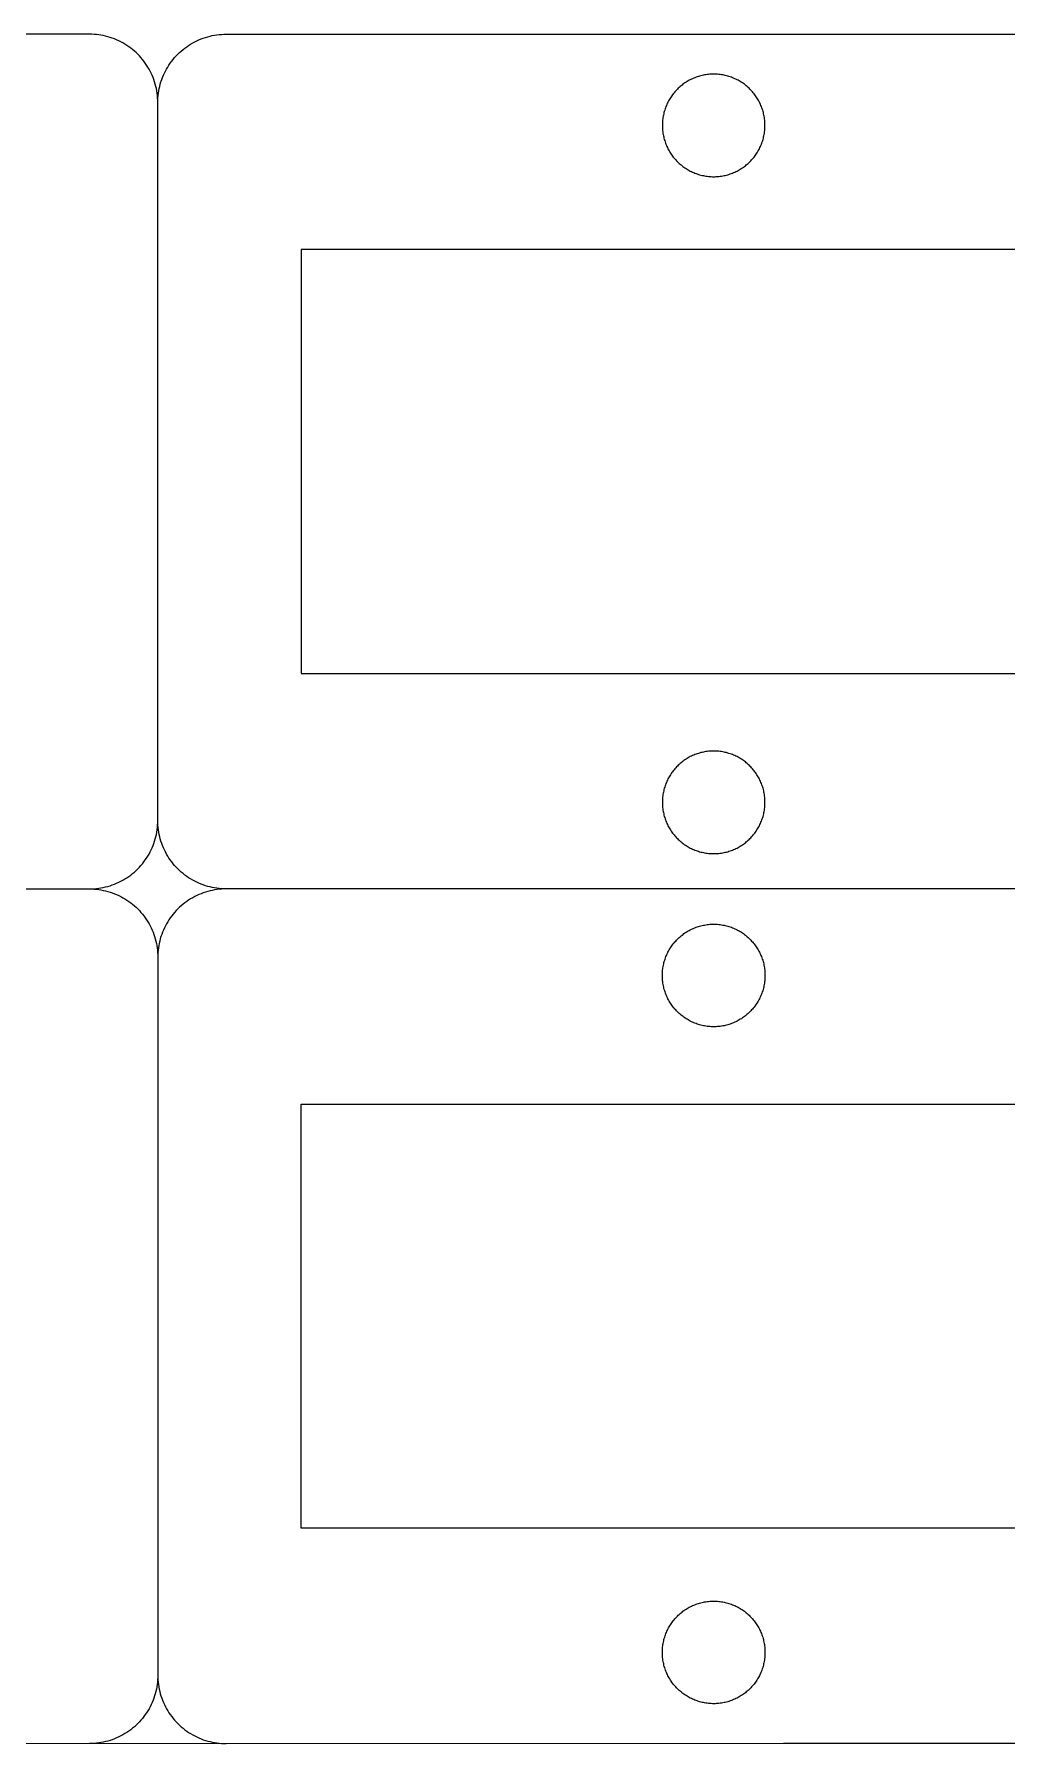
# Model space of a CAD drawing. Header units: millimetres. Extents: x -87 to 69, y -57 to 280.
# Drawn here: x -11.7 to 16.7, y 86.6 to 136.6 of the extents above; entities that cross this region are included whole.
import ezdxf

# ---------------------------------------------------------------- set-up
doc = ezdxf.new("R2010")
doc.units = ezdxf.units.MM
doc.header["$MEASUREMENT"] = 0
doc.layers.add('Predeterminado', color=18, linetype='Continuous', true_color=0x000000)

msp = doc.modelspace()

# ---------------------------------------------------------------- linework, layer by layer
at = {"layer": 'Predeterminado', "lineweight": 9}
for points in [[(-10.102, 136.619), (-37.488, 136.619)], [(-8.102, 134.619), (-8.103, 134.687), (-8.106, 134.755), (-8.112, 134.823), (-8.12, 134.891), (-8.131, 134.959), (-8.144, 135.026), (-8.159, 135.092), (-8.176, 135.158), (-8.195, 135.224), (-8.217, 135.289), (-8.241, 135.353), (-8.267, 135.416), (-8.296, 135.478), (-8.326, 135.539), (-8.358, 135.599), (-8.393, 135.658), (-8.429, 135.716), (-8.468, 135.772), (-8.508, 135.827), (-8.55, 135.881), (-8.594, 135.933), (-8.64, 135.984), (-8.687, 136.033), (-8.737, 136.081), (-8.787, 136.126), (-8.84, 136.17), (-8.893, 136.213), (-8.948, 136.253), (-9.005, 136.291), (-9.063, 136.328), (-9.121, 136.362), (-9.182, 136.395), (-9.243, 136.425), (-9.305, 136.453), (-9.368, 136.479), (-9.432, 136.503), (-9.497, 136.525), (-9.562, 136.545), (-9.628, 136.562), (-9.695, 136.577), (-9.762, 136.59), (-9.829, 136.6), (-9.897, 136.608), (-9.965, 136.614), (-10.033, 136.618), (-10.102, 136.619)], [(-8.102, 134.619), (-8.101, 134.687), (-8.097, 134.755), (-8.091, 134.823), (-8.083, 134.891), (-8.073, 134.959), (-8.06, 135.026), (-8.045, 135.092), (-8.028, 135.158), (-8.008, 135.224), (-7.986, 135.289), (-7.962, 135.353), (-7.936, 135.416), (-7.908, 135.478), (-7.877, 135.539), (-7.845, 135.599), (-7.811, 135.658), (-7.774, 135.716), (-7.736, 135.772), (-7.695, 135.827), (-7.653, 135.881), (-7.609, 135.933), (-7.563, 135.984), (-7.516, 136.033), (-7.467, 136.081), (-7.416, 136.126), (-7.364, 136.17), (-7.31, 136.213), (-7.255, 136.253), (-7.199, 136.291), (-7.141, 136.328), (-7.082, 136.362), (-7.022, 136.395), (-6.961, 136.425), (-6.899, 136.453), (-6.835, 136.479), (-6.771, 136.503), (-6.707, 136.525), (-6.641, 136.545), (-6.575, 136.562), (-6.509, 136.577), (-6.442, 136.59), (-6.374, 136.6), (-6.306, 136.608), (-6.238, 136.614), (-6.17, 136.618), (-6.102, 136.619)], [(-6.102, 136.619), (21.284, 136.619)], [(-8.102, 113.619), (-8.102, 134.619)], [(19.091, 126.619), (19.091, 130.319), (19.09, 130.319), (-3.909, 130.319), (-3.909, 130.318), (-3.909, 117.919), (-3.908, 117.919), (19.091, 117.919), (19.091, 117.919), (19.091, 121.619)], [(-10.102, 111.619), (-10.033, 111.62), (-9.965, 111.624), (-9.897, 111.629), (-9.829, 111.638), (-9.762, 111.648), (-9.695, 111.661), (-9.628, 111.676), (-9.562, 111.693), (-9.497, 111.713), (-9.432, 111.734), (-9.368, 111.758), (-9.305, 111.784), (-9.243, 111.813), (-9.182, 111.843), (-9.121, 111.876), (-9.063, 111.91), (-9.005, 111.947), (-8.948, 111.985), (-8.893, 112.025), (-8.84, 112.067), (-8.787, 112.111), (-8.737, 112.157), (-8.687, 112.205), (-8.64, 112.254), (-8.594, 112.304), (-8.55, 112.357), (-8.508, 112.41), (-8.468, 112.466), (-8.429, 112.522), (-8.393, 112.58), (-8.358, 112.639), (-8.326, 112.699), (-8.296, 112.76), (-8.267, 112.822), (-8.241, 112.885), (-8.217, 112.949), (-8.195, 113.014), (-8.176, 113.079), (-8.159, 113.145), (-8.144, 113.212), (-8.131, 113.279), (-8.12, 113.347), (-8.112, 113.414), (-8.106, 113.482), (-8.103, 113.551), (-8.102, 113.619)], [(-6.102, 111.619), (-6.17, 111.62), (-6.238, 111.624), (-6.306, 111.629), (-6.374, 111.638), (-6.442, 111.648), (-6.509, 111.661), (-6.575, 111.676), (-6.641, 111.693), (-6.707, 111.713), (-6.771, 111.734), (-6.835, 111.758), (-6.899, 111.784), (-6.961, 111.813), (-7.022, 111.843), (-7.082, 111.876), (-7.141, 111.91), (-7.199, 111.947), (-7.255, 111.985), (-7.31, 112.025), (-7.364, 112.067), (-7.416, 112.111), (-7.467, 112.157), (-7.516, 112.205), (-7.563, 112.254), (-7.609, 112.304), (-7.653, 112.357), (-7.695, 112.41), (-7.736, 112.466), (-7.774, 112.522), (-7.811, 112.58), (-7.845, 112.639), (-7.877, 112.699), (-7.908, 112.76), (-7.936, 112.822), (-7.962, 112.885), (-7.986, 112.949), (-8.008, 113.014), (-8.028, 113.079), (-8.045, 113.145), (-8.06, 113.212), (-8.073, 113.279), (-8.083, 113.347), (-8.091, 113.414), (-8.097, 113.482), (-8.101, 113.551), (-8.102, 113.619)], [(-37.488, 111.619), (-10.102, 111.619)], [(-10.102, 111.619), (-10.033, 111.618), (-9.965, 111.614), (-9.897, 111.608), (-9.829, 111.6), (-9.762, 111.59), (-9.695, 111.577), (-9.628, 111.562), (-9.562, 111.545), (-9.497, 111.525), (-9.432, 111.503), (-9.368, 111.479), (-9.305, 111.453), (-9.243, 111.425), (-9.182, 111.395), (-9.121, 111.362), (-9.063, 111.328), (-9.005, 111.291), (-8.948, 111.253), (-8.893, 111.213), (-8.84, 111.17), (-8.787, 111.126), (-8.737, 111.081), (-8.687, 111.033), (-8.64, 110.984), (-8.594, 110.933), (-8.55, 110.881), (-8.508, 110.827), (-8.468, 110.772), (-8.429, 110.716), (-8.393, 110.658), (-8.358, 110.599), (-8.326, 110.539), (-8.296, 110.478), (-8.267, 110.416), (-8.241, 110.353), (-8.217, 110.289), (-8.195, 110.224), (-8.176, 110.158), (-8.159, 110.092), (-8.144, 110.026), (-8.131, 109.959), (-8.12, 109.891), (-8.112, 109.823), (-8.106, 109.755), (-8.103, 109.687), (-8.102, 109.619)], [(-6.102, 111.619), (-6.17, 111.618), (-6.238, 111.614), (-6.306, 111.608), (-6.374, 111.6), (-6.442, 111.59), (-6.509, 111.577), (-6.575, 111.562), (-6.641, 111.545), (-6.707, 111.525), (-6.771, 111.503), (-6.835, 111.479), (-6.899, 111.453), (-6.961, 111.425), (-7.022, 111.395), (-7.082, 111.362), (-7.141, 111.328), (-7.199, 111.291), (-7.255, 111.253), (-7.31, 111.213), (-7.364, 111.17), (-7.416, 111.126), (-7.467, 111.081), (-7.516, 111.033), (-7.563, 110.984), (-7.609, 110.933), (-7.653, 110.881), (-7.695, 110.827), (-7.736, 110.772), (-7.774, 110.716), (-7.811, 110.658), (-7.845, 110.599), (-7.877, 110.539), (-7.908, 110.478), (-7.936, 110.416), (-7.962, 110.353), (-7.986, 110.289), (-8.008, 110.224), (-8.028, 110.158), (-8.045, 110.092), (-8.06, 110.026), (-8.073, 109.959), (-8.083, 109.891), (-8.091, 109.823), (-8.097, 109.755), (-8.101, 109.687), (-8.102, 109.619)], [(21.284, 111.619), (-6.102, 111.619)], [(-8.102, 109.619), (-8.102, 88.619)], [(19.091, 96.619), (19.091, 92.919), (19.09, 92.919), (-3.909, 92.919), (-3.909, 92.92), (-3.909, 105.319), (-3.908, 105.319), (19.091, 105.319), (19.091, 105.319), (19.091, 101.619)], [(-8.102, 88.619), (-8.103, 88.551), (-8.106, 88.482), (-8.112, 88.414), (-8.12, 88.347), (-8.131, 88.279), (-8.144, 88.212), (-8.159, 88.145), (-8.176, 88.079), (-8.195, 88.014), (-8.217, 87.949), (-8.241, 87.885), (-8.267, 87.822), (-8.296, 87.76), (-8.326, 87.699), (-8.358, 87.639), (-8.393, 87.58), (-8.429, 87.522), (-8.468, 87.466), (-8.508, 87.41), (-8.55, 87.357), (-8.594, 87.304), (-8.64, 87.254), (-8.687, 87.205), (-8.737, 87.157), (-8.787, 87.111), (-8.84, 87.067), (-8.893, 87.025), (-8.948, 86.985), (-9.005, 86.947), (-9.063, 86.91), (-9.121, 86.876), (-9.182, 86.843), (-9.243, 86.813), (-9.305, 86.784), (-9.368, 86.758), (-9.432, 86.734), (-9.497, 86.713), (-9.562, 86.693), (-9.628, 86.676), (-9.695, 86.661), (-9.762, 86.648), (-9.829, 86.638), (-9.897, 86.629), (-9.965, 86.624), (-10.033, 86.62), (-10.102, 86.619)], [(-8.102, 88.619), (-8.101, 88.551), (-8.097, 88.482), (-8.091, 88.414), (-8.083, 88.347), (-8.073, 88.279), (-8.06, 88.212), (-8.045, 88.145), (-8.028, 88.079), (-8.008, 88.014), (-7.986, 87.949), (-7.962, 87.885), (-7.936, 87.822), (-7.908, 87.76), (-7.877, 87.699), (-7.845, 87.639), (-7.811, 87.58), (-7.774, 87.522), (-7.736, 87.466), (-7.695, 87.41), (-7.653, 87.357), (-7.609, 87.304), (-7.563, 87.254), (-7.516, 87.205), (-7.467, 87.157), (-7.416, 87.111), (-7.364, 87.067), (-7.31, 87.025), (-7.255, 86.985), (-7.199, 86.947), (-7.141, 86.91), (-7.082, 86.876), (-7.022, 86.843), (-6.961, 86.813), (-6.899, 86.784), (-6.835, 86.758), (-6.771, 86.734), (-6.707, 86.713), (-6.641, 86.693), (-6.575, 86.676), (-6.509, 86.661), (-6.442, 86.648), (-6.374, 86.638), (-6.306, 86.629), (-6.238, 86.624), (-6.17, 86.62), (-6.102, 86.619)], [(21.284, 86.619), (21.281, 86.619), (21.271, 86.619), (21.233, 86.619), (21.081, 86.619), (20.487, 86.619), (18.234, 86.619), (10.191, 86.618), (-14.216, 86.616), (-38.622, 86.614), (-46.665, 86.613), (-48.918, 86.613), (-49.512, 86.613), (-49.664, 86.613), (-49.703, 86.613), (-49.712, 86.613), (-49.716, 86.613)]]:
    msp.add_lwpolyline(points, dxfattribs=at)
for points in [[(8.149, 132.451), (8.188, 132.451), (8.226, 132.453), (8.264, 132.455), (8.302, 132.459), (8.34, 132.463), (8.377, 132.468), (8.414, 132.474), (8.451, 132.481), (8.488, 132.489), (8.524, 132.498), (8.559, 132.508), (8.595, 132.518), (8.63, 132.53), (8.665, 132.542), (8.699, 132.555), (8.733, 132.569), (8.766, 132.583), (8.799, 132.599), (8.832, 132.615), (8.864, 132.632), (8.895, 132.65), (8.927, 132.668), (8.957, 132.687), (8.987, 132.707), (9.017, 132.728), (9.046, 132.749), (9.075, 132.771), (9.103, 132.793), (9.13, 132.817), (9.157, 132.841), (9.184, 132.865), (9.209, 132.89), (9.235, 132.916), (9.259, 132.942), (9.283, 132.969), (9.306, 132.997), (9.329, 133.025), (9.351, 133.053), (9.372, 133.083), (9.393, 133.112), (9.413, 133.142), (9.432, 133.173), (9.45, 133.204), (9.468, 133.236), (9.485, 133.268), (9.501, 133.301), (9.516, 133.334), (9.531, 133.367), (9.545, 133.401), (9.558, 133.435), (9.57, 133.47), (9.581, 133.505), (9.592, 133.54), (9.602, 133.576), (9.61, 133.612), (9.618, 133.649), (9.625, 133.685), (9.632, 133.723), (9.637, 133.76), (9.641, 133.798), (9.645, 133.836), (9.647, 133.874), (9.648, 133.912), (9.649, 133.951), (9.648, 133.99), (9.647, 134.028), (9.645, 134.066), (9.641, 134.104), (9.637, 134.142), (9.632, 134.179), (9.625, 134.217), (9.618, 134.253), (9.61, 134.29), (9.602, 134.326), (9.592, 134.362), (9.581, 134.397), (9.57, 134.432), (9.558, 134.467), (9.545, 134.501), (9.531, 134.535), (9.516, 134.568), (9.501, 134.601), (9.485, 134.634), (9.468, 134.666), (9.45, 134.698), (9.432, 134.729), (9.413, 134.759), (9.393, 134.79), (9.372, 134.819), (9.351, 134.848), (9.329, 134.877), (9.306, 134.905), (9.283, 134.933), (9.259, 134.96), (9.235, 134.986), (9.209, 135.012), (9.184, 135.037), (9.157, 135.061), (9.13, 135.085), (9.103, 135.108), (9.075, 135.131), (9.046, 135.153), (9.017, 135.174), (8.987, 135.195), (8.957, 135.215), (8.927, 135.234), (8.895, 135.252), (8.864, 135.27), (8.832, 135.287), (8.799, 135.303), (8.766, 135.318), (8.733, 135.333), (8.699, 135.347), (8.665, 135.36), (8.63, 135.372), (8.595, 135.384), (8.559, 135.394), (8.524, 135.404), (8.488, 135.413), (8.451, 135.421), (8.414, 135.428), (8.377, 135.434), (8.34, 135.439), (8.302, 135.443), (8.264, 135.447), (8.226, 135.449), (8.188, 135.451), (8.149, 135.451), (8.11, 135.451), (8.072, 135.449), (8.033, 135.447), (7.995, 135.443), (7.958, 135.439), (7.92, 135.434), (7.883, 135.428), (7.847, 135.421), (7.81, 135.413), (7.774, 135.404), (7.738, 135.394), (7.703, 135.384), (7.668, 135.372), (7.633, 135.36), (7.599, 135.347), (7.565, 135.333), (7.532, 135.318), (7.498, 135.303), (7.466, 135.287), (7.434, 135.27), (7.402, 135.252), (7.371, 135.234), (7.34, 135.215), (7.31, 135.195), (7.28, 135.174), (7.251, 135.153), (7.223, 135.131), (7.195, 135.108), (7.167, 135.085), (7.14, 135.061), (7.114, 135.037), (7.088, 135.012), (7.063, 134.986), (7.038, 134.96), (7.015, 134.933), (6.991, 134.905), (6.969, 134.877), (6.947, 134.848), (6.926, 134.819), (6.905, 134.79), (6.885, 134.759), (6.866, 134.729), (6.848, 134.698), (6.83, 134.666), (6.813, 134.634), (6.797, 134.601), (6.781, 134.568), (6.767, 134.535), (6.753, 134.501), (6.74, 134.467), (6.728, 134.432), (6.716, 134.397), (6.706, 134.362), (6.696, 134.326), (6.687, 134.29), (6.679, 134.253), (6.672, 134.217), (6.666, 134.179), (6.661, 134.142), (6.657, 134.104), (6.653, 134.066), (6.651, 134.028), (6.649, 133.99), (6.649, 133.951), (6.649, 133.912), (6.651, 133.874), (6.653, 133.836), (6.657, 133.798), (6.661, 133.76), (6.666, 133.723), (6.672, 133.685), (6.679, 133.649), (6.687, 133.612), (6.696, 133.576), (6.706, 133.54), (6.716, 133.505), (6.728, 133.47), (6.74, 133.435), (6.753, 133.401), (6.767, 133.367), (6.781, 133.334), (6.797, 133.301), (6.813, 133.268), (6.83, 133.236), (6.848, 133.204), (6.866, 133.173), (6.885, 133.142), (6.905, 133.112), (6.926, 133.083), (6.947, 133.053), (6.969, 133.025), (6.991, 132.997), (7.015, 132.969), (7.038, 132.942), (7.063, 132.916), (7.088, 132.89), (7.114, 132.865), (7.14, 132.841), (7.167, 132.817), (7.195, 132.793), (7.223, 132.771), (7.251, 132.749), (7.28, 132.728), (7.31, 132.707), (7.34, 132.687), (7.371, 132.668), (7.402, 132.65), (7.434, 132.632), (7.466, 132.615), (7.498, 132.599), (7.532, 132.583), (7.565, 132.569), (7.599, 132.555), (7.633, 132.542), (7.668, 132.53), (7.703, 132.518), (7.738, 132.508), (7.774, 132.498), (7.81, 132.489), (7.847, 132.481), (7.883, 132.474), (7.92, 132.468), (7.958, 132.463), (7.995, 132.459), (8.033, 132.455), (8.072, 132.453), (8.11, 132.451)], [(8.149, 112.651), (8.188, 112.651), (8.226, 112.653), (8.264, 112.655), (8.302, 112.659), (8.34, 112.663), (8.377, 112.668), (8.415, 112.674), (8.451, 112.681), (8.488, 112.689), (8.524, 112.698), (8.56, 112.708), (8.595, 112.718), (8.63, 112.73), (8.665, 112.742), (8.699, 112.755), (8.733, 112.769), (8.766, 112.783), (8.799, 112.799), (8.832, 112.815), (8.864, 112.832), (8.896, 112.85), (8.927, 112.868), (8.958, 112.887), (8.988, 112.907), (9.017, 112.928), (9.046, 112.949), (9.075, 112.971), (9.103, 112.993), (9.131, 113.017), (9.158, 113.041), (9.184, 113.065), (9.21, 113.09), (9.235, 113.116), (9.259, 113.142), (9.283, 113.169), (9.307, 113.197), (9.329, 113.225), (9.351, 113.253), (9.372, 113.283), (9.393, 113.312), (9.413, 113.342), (9.432, 113.373), (9.45, 113.404), (9.468, 113.436), (9.485, 113.468), (9.501, 113.501), (9.517, 113.534), (9.531, 113.567), (9.545, 113.601), (9.558, 113.635), (9.57, 113.67), (9.582, 113.705), (9.592, 113.74), (9.602, 113.776), (9.611, 113.812), (9.619, 113.849), (9.626, 113.885), (9.632, 113.923), (9.637, 113.96), (9.641, 113.998), (9.645, 114.036), (9.647, 114.074), (9.649, 114.112), (9.649, 114.151), (9.649, 114.19), (9.647, 114.228), (9.645, 114.266), (9.641, 114.304), (9.637, 114.342), (9.632, 114.379), (9.626, 114.417), (9.619, 114.453), (9.611, 114.49), (9.602, 114.526), (9.592, 114.562), (9.582, 114.597), (9.57, 114.632), (9.558, 114.667), (9.545, 114.701), (9.531, 114.735), (9.517, 114.768), (9.501, 114.801), (9.485, 114.834), (9.468, 114.866), (9.45, 114.898), (9.432, 114.929), (9.413, 114.959), (9.393, 114.99), (9.372, 115.019), (9.351, 115.048), (9.329, 115.077), (9.307, 115.105), (9.283, 115.133), (9.259, 115.16), (9.235, 115.186), (9.21, 115.212), (9.184, 115.237), (9.158, 115.261), (9.131, 115.285), (9.103, 115.308), (9.075, 115.331), (9.046, 115.353), (9.017, 115.374), (8.988, 115.395), (8.958, 115.415), (8.927, 115.434), (8.896, 115.452), (8.864, 115.47), (8.832, 115.487), (8.799, 115.503), (8.766, 115.518), (8.733, 115.533), (8.699, 115.547), (8.665, 115.56), (8.63, 115.572), (8.595, 115.584), (8.56, 115.594), (8.524, 115.604), (8.488, 115.613), (8.451, 115.621), (8.415, 115.628), (8.377, 115.634), (8.34, 115.639), (8.302, 115.643), (8.264, 115.647), (8.226, 115.649), (8.188, 115.651), (8.149, 115.651), (8.11, 115.651), (8.072, 115.649), (8.034, 115.647), (7.996, 115.643), (7.958, 115.639), (7.921, 115.634), (7.883, 115.628), (7.847, 115.621), (7.81, 115.613), (7.774, 115.604), (7.738, 115.594), (7.703, 115.584), (7.668, 115.572), (7.633, 115.56), (7.599, 115.547), (7.565, 115.533), (7.532, 115.518), (7.499, 115.503), (7.466, 115.487), (7.434, 115.47), (7.402, 115.452), (7.371, 115.434), (7.341, 115.415), (7.31, 115.395), (7.281, 115.374), (7.252, 115.353), (7.223, 115.331), (7.195, 115.308), (7.167, 115.285), (7.14, 115.261), (7.114, 115.237), (7.088, 115.212), (7.063, 115.186), (7.039, 115.16), (7.015, 115.133), (6.992, 115.105), (6.969, 115.077), (6.947, 115.048), (6.926, 115.019), (6.905, 114.99), (6.885, 114.959), (6.866, 114.929), (6.848, 114.898), (6.83, 114.866), (6.813, 114.834), (6.797, 114.801), (6.782, 114.768), (6.767, 114.735), (6.753, 114.701), (6.74, 114.667), (6.728, 114.632), (6.716, 114.597), (6.706, 114.562), (6.696, 114.526), (6.687, 114.49), (6.679, 114.453), (6.672, 114.417), (6.666, 114.379), (6.661, 114.342), (6.657, 114.304), (6.653, 114.266), (6.651, 114.228), (6.649, 114.19), (6.649, 114.151), (6.649, 114.112), (6.651, 114.074), (6.653, 114.036), (6.657, 113.998), (6.661, 113.96), (6.666, 113.923), (6.672, 113.885), (6.679, 113.849), (6.687, 113.812), (6.696, 113.776), (6.706, 113.74), (6.716, 113.705), (6.728, 113.67), (6.74, 113.635), (6.753, 113.601), (6.767, 113.567), (6.782, 113.534), (6.797, 113.501), (6.813, 113.468), (6.83, 113.436), (6.848, 113.404), (6.866, 113.373), (6.885, 113.342), (6.905, 113.312), (6.926, 113.283), (6.947, 113.253), (6.969, 113.225), (6.992, 113.197), (7.015, 113.169), (7.039, 113.142), (7.063, 113.116), (7.088, 113.09), (7.114, 113.065), (7.14, 113.041), (7.167, 113.017), (7.195, 112.993), (7.223, 112.971), (7.252, 112.949), (7.281, 112.928), (7.31, 112.907), (7.341, 112.887), (7.371, 112.868), (7.402, 112.85), (7.434, 112.832), (7.466, 112.815), (7.499, 112.799), (7.532, 112.783), (7.565, 112.769), (7.599, 112.755), (7.633, 112.742), (7.668, 112.73), (7.703, 112.718), (7.738, 112.708), (7.774, 112.698), (7.81, 112.689), (7.847, 112.681), (7.883, 112.674), (7.921, 112.668), (7.958, 112.663), (7.996, 112.659), (8.034, 112.655), (8.072, 112.653), (8.11, 112.651)], [(8.149, 110.587), (8.188, 110.586), (8.226, 110.585), (8.264, 110.583), (8.302, 110.579), (8.34, 110.575), (8.377, 110.57), (8.415, 110.563), (8.451, 110.556), (8.488, 110.548), (8.524, 110.54), (8.56, 110.53), (8.595, 110.519), (8.63, 110.508), (8.665, 110.496), (8.699, 110.483), (8.733, 110.469), (8.766, 110.454), (8.799, 110.439), (8.832, 110.423), (8.864, 110.406), (8.896, 110.388), (8.927, 110.37), (8.958, 110.351), (8.988, 110.331), (9.017, 110.31), (9.046, 110.289), (9.075, 110.267), (9.103, 110.244), (9.131, 110.221), (9.158, 110.197), (9.184, 110.173), (9.21, 110.148), (9.235, 110.122), (9.259, 110.095), (9.283, 110.069), (9.307, 110.041), (9.329, 110.013), (9.351, 109.984), (9.372, 109.955), (9.393, 109.926), (9.413, 109.895), (9.432, 109.865), (9.45, 109.833), (9.468, 109.802), (9.485, 109.77), (9.501, 109.737), (9.517, 109.704), (9.531, 109.671), (9.545, 109.637), (9.558, 109.603), (9.57, 109.568), (9.582, 109.533), (9.592, 109.497), (9.602, 109.462), (9.611, 109.426), (9.619, 109.389), (9.626, 109.352), (9.632, 109.315), (9.637, 109.278), (9.641, 109.24), (9.645, 109.202), (9.647, 109.164), (9.649, 109.126), (9.649, 109.087), (9.649, 109.048), (9.647, 109.01), (9.645, 108.971), (9.641, 108.933), (9.637, 108.896), (9.632, 108.858), (9.626, 108.821), (9.619, 108.785), (9.611, 108.748), (9.602, 108.712), (9.592, 108.676), (9.582, 108.641), (9.57, 108.606), (9.558, 108.571), (9.545, 108.537), (9.531, 108.503), (9.517, 108.47), (9.501, 108.436), (9.485, 108.404), (9.468, 108.372), (9.45, 108.34), (9.432, 108.309), (9.413, 108.278), (9.393, 108.248), (9.372, 108.218), (9.351, 108.189), (9.329, 108.161), (9.307, 108.133), (9.283, 108.105), (9.259, 108.078), (9.235, 108.052), (9.21, 108.026), (9.184, 108.001), (9.158, 107.976), (9.131, 107.953), (9.103, 107.929), (9.075, 107.907), (9.046, 107.885), (9.017, 107.864), (8.988, 107.843), (8.958, 107.823), (8.927, 107.804), (8.896, 107.786), (8.864, 107.768), (8.832, 107.751), (8.799, 107.735), (8.766, 107.719), (8.733, 107.705), (8.699, 107.691), (8.665, 107.678), (8.63, 107.666), (8.595, 107.654), (8.56, 107.644), (8.524, 107.634), (8.488, 107.625), (8.451, 107.617), (8.415, 107.61), (8.377, 107.604), (8.34, 107.599), (8.302, 107.595), (8.264, 107.591), (8.226, 107.589), (8.188, 107.587), (8.149, 107.587), (8.11, 107.587), (8.072, 107.589), (8.034, 107.591), (7.996, 107.595), (7.958, 107.599), (7.921, 107.604), (7.883, 107.61), (7.847, 107.617), (7.81, 107.625), (7.774, 107.634), (7.738, 107.644), (7.703, 107.654), (7.668, 107.666), (7.633, 107.678), (7.599, 107.691), (7.565, 107.705), (7.532, 107.719), (7.499, 107.735), (7.466, 107.751), (7.434, 107.768), (7.402, 107.786), (7.371, 107.804), (7.341, 107.823), (7.31, 107.843), (7.281, 107.864), (7.252, 107.885), (7.223, 107.907), (7.195, 107.929), (7.167, 107.953), (7.14, 107.976), (7.114, 108.001), (7.088, 108.026), (7.063, 108.052), (7.039, 108.078), (7.015, 108.105), (6.992, 108.133), (6.969, 108.161), (6.947, 108.189), (6.926, 108.218), (6.905, 108.248), (6.885, 108.278), (6.866, 108.309), (6.848, 108.34), (6.83, 108.372), (6.813, 108.404), (6.797, 108.436), (6.782, 108.47), (6.767, 108.503), (6.753, 108.537), (6.74, 108.571), (6.728, 108.606), (6.716, 108.641), (6.706, 108.676), (6.696, 108.712), (6.687, 108.748), (6.679, 108.785), (6.672, 108.821), (6.666, 108.858), (6.661, 108.896), (6.657, 108.933), (6.653, 108.971), (6.651, 109.01), (6.649, 109.048), (6.649, 109.087), (6.649, 109.126), (6.651, 109.164), (6.653, 109.202), (6.657, 109.24), (6.661, 109.278), (6.666, 109.315), (6.672, 109.352), (6.679, 109.389), (6.687, 109.426), (6.696, 109.462), (6.706, 109.497), (6.716, 109.533), (6.728, 109.568), (6.74, 109.603), (6.753, 109.637), (6.767, 109.671), (6.782, 109.704), (6.797, 109.737), (6.813, 109.77), (6.83, 109.802), (6.848, 109.833), (6.866, 109.865), (6.885, 109.895), (6.905, 109.926), (6.926, 109.955), (6.947, 109.984), (6.969, 110.013), (6.992, 110.041), (7.015, 110.069), (7.039, 110.095), (7.063, 110.122), (7.088, 110.148), (7.114, 110.173), (7.14, 110.197), (7.167, 110.221), (7.195, 110.244), (7.223, 110.267), (7.252, 110.289), (7.281, 110.31), (7.31, 110.331), (7.341, 110.351), (7.371, 110.37), (7.402, 110.388), (7.434, 110.406), (7.466, 110.423), (7.499, 110.439), (7.532, 110.454), (7.565, 110.469), (7.599, 110.483), (7.633, 110.496), (7.668, 110.508), (7.703, 110.519), (7.738, 110.53), (7.774, 110.54), (7.81, 110.548), (7.847, 110.556), (7.883, 110.563), (7.921, 110.57), (7.958, 110.575), (7.996, 110.579), (8.034, 110.583), (8.072, 110.585), (8.11, 110.586)], [(8.149, 90.787), (8.188, 90.786), (8.226, 90.785), (8.264, 90.783), (8.302, 90.779), (8.34, 90.775), (8.377, 90.77), (8.414, 90.763), (8.451, 90.756), (8.488, 90.748), (8.524, 90.74), (8.559, 90.73), (8.595, 90.719), (8.63, 90.708), (8.665, 90.696), (8.699, 90.683), (8.733, 90.669), (8.766, 90.654), (8.799, 90.639), (8.832, 90.623), (8.864, 90.606), (8.895, 90.588), (8.927, 90.57), (8.957, 90.551), (8.987, 90.531), (9.017, 90.51), (9.046, 90.489), (9.075, 90.467), (9.103, 90.444), (9.13, 90.421), (9.157, 90.397), (9.184, 90.373), (9.209, 90.348), (9.235, 90.322), (9.259, 90.295), (9.283, 90.269), (9.306, 90.241), (9.329, 90.213), (9.351, 90.184), (9.372, 90.155), (9.393, 90.126), (9.413, 90.095), (9.432, 90.065), (9.45, 90.033), (9.468, 90.002), (9.485, 89.97), (9.501, 89.937), (9.516, 89.904), (9.531, 89.871), (9.545, 89.837), (9.558, 89.803), (9.57, 89.768), (9.581, 89.733), (9.592, 89.697), (9.602, 89.662), (9.61, 89.626), (9.618, 89.589), (9.625, 89.552), (9.632, 89.515), (9.637, 89.478), (9.641, 89.44), (9.645, 89.402), (9.647, 89.364), (9.648, 89.326), (9.649, 89.287), (9.648, 89.248), (9.647, 89.21), (9.645, 89.171), (9.641, 89.133), (9.637, 89.096), (9.632, 89.058), (9.625, 89.021), (9.618, 88.985), (9.61, 88.948), (9.602, 88.912), (9.592, 88.876), (9.581, 88.841), (9.57, 88.806), (9.558, 88.771), (9.545, 88.737), (9.531, 88.703), (9.516, 88.67), (9.501, 88.636), (9.485, 88.604), (9.468, 88.572), (9.45, 88.54), (9.432, 88.509), (9.413, 88.478), (9.393, 88.448), (9.372, 88.418), (9.351, 88.389), (9.329, 88.361), (9.306, 88.333), (9.283, 88.305), (9.259, 88.278), (9.235, 88.252), (9.209, 88.226), (9.184, 88.201), (9.157, 88.176), (9.13, 88.153), (9.103, 88.129), (9.075, 88.107), (9.046, 88.085), (9.017, 88.064), (8.987, 88.043), (8.957, 88.023), (8.927, 88.004), (8.895, 87.986), (8.864, 87.968), (8.832, 87.951), (8.799, 87.935), (8.766, 87.919), (8.733, 87.905), (8.699, 87.891), (8.665, 87.878), (8.63, 87.866), (8.595, 87.854), (8.559, 87.844), (8.524, 87.834), (8.488, 87.825), (8.451, 87.817), (8.414, 87.81), (8.377, 87.804), (8.34, 87.799), (8.302, 87.795), (8.264, 87.791), (8.226, 87.789), (8.188, 87.787), (8.149, 87.787), (8.11, 87.787), (8.072, 87.789), (8.033, 87.791), (7.995, 87.795), (7.958, 87.799), (7.92, 87.804), (7.883, 87.81), (7.847, 87.817), (7.81, 87.825), (7.774, 87.834), (7.738, 87.844), (7.703, 87.854), (7.668, 87.866), (7.633, 87.878), (7.599, 87.891), (7.565, 87.905), (7.532, 87.919), (7.498, 87.935), (7.466, 87.951), (7.434, 87.968), (7.402, 87.986), (7.371, 88.004), (7.34, 88.023), (7.31, 88.043), (7.28, 88.064), (7.251, 88.085), (7.223, 88.107), (7.195, 88.129), (7.167, 88.153), (7.14, 88.176), (7.114, 88.201), (7.088, 88.226), (7.063, 88.252), (7.038, 88.278), (7.015, 88.305), (6.991, 88.333), (6.969, 88.361), (6.947, 88.389), (6.926, 88.418), (6.905, 88.448), (6.885, 88.478), (6.866, 88.509), (6.848, 88.54), (6.83, 88.572), (6.813, 88.604), (6.797, 88.636), (6.781, 88.67), (6.767, 88.703), (6.753, 88.737), (6.74, 88.771), (6.728, 88.806), (6.716, 88.841), (6.706, 88.876), (6.696, 88.912), (6.687, 88.948), (6.679, 88.985), (6.672, 89.021), (6.666, 89.058), (6.661, 89.096), (6.657, 89.133), (6.653, 89.171), (6.651, 89.21), (6.649, 89.248), (6.649, 89.287), (6.649, 89.326), (6.651, 89.364), (6.653, 89.402), (6.657, 89.44), (6.661, 89.478), (6.666, 89.515), (6.672, 89.552), (6.679, 89.589), (6.687, 89.626), (6.696, 89.662), (6.706, 89.697), (6.716, 89.733), (6.728, 89.768), (6.74, 89.803), (6.753, 89.837), (6.767, 89.871), (6.781, 89.904), (6.797, 89.937), (6.813, 89.97), (6.83, 90.002), (6.848, 90.033), (6.866, 90.065), (6.885, 90.095), (6.905, 90.126), (6.926, 90.155), (6.947, 90.184), (6.969, 90.213), (6.991, 90.241), (7.015, 90.269), (7.038, 90.295), (7.063, 90.322), (7.088, 90.348), (7.114, 90.373), (7.14, 90.397), (7.167, 90.421), (7.195, 90.444), (7.223, 90.467), (7.251, 90.489), (7.28, 90.51), (7.31, 90.531), (7.34, 90.551), (7.371, 90.57), (7.402, 90.588), (7.434, 90.606), (7.466, 90.623), (7.498, 90.639), (7.532, 90.654), (7.565, 90.669), (7.599, 90.683), (7.633, 90.696), (7.668, 90.708), (7.703, 90.719), (7.738, 90.73), (7.774, 90.74), (7.81, 90.748), (7.847, 90.756), (7.883, 90.763), (7.92, 90.77), (7.958, 90.775), (7.995, 90.779), (8.033, 90.783), (8.072, 90.785), (8.11, 90.786)]]:
    msp.add_lwpolyline(points, close=True, dxfattribs=at)

doc.saveas('drawing.dxf')
